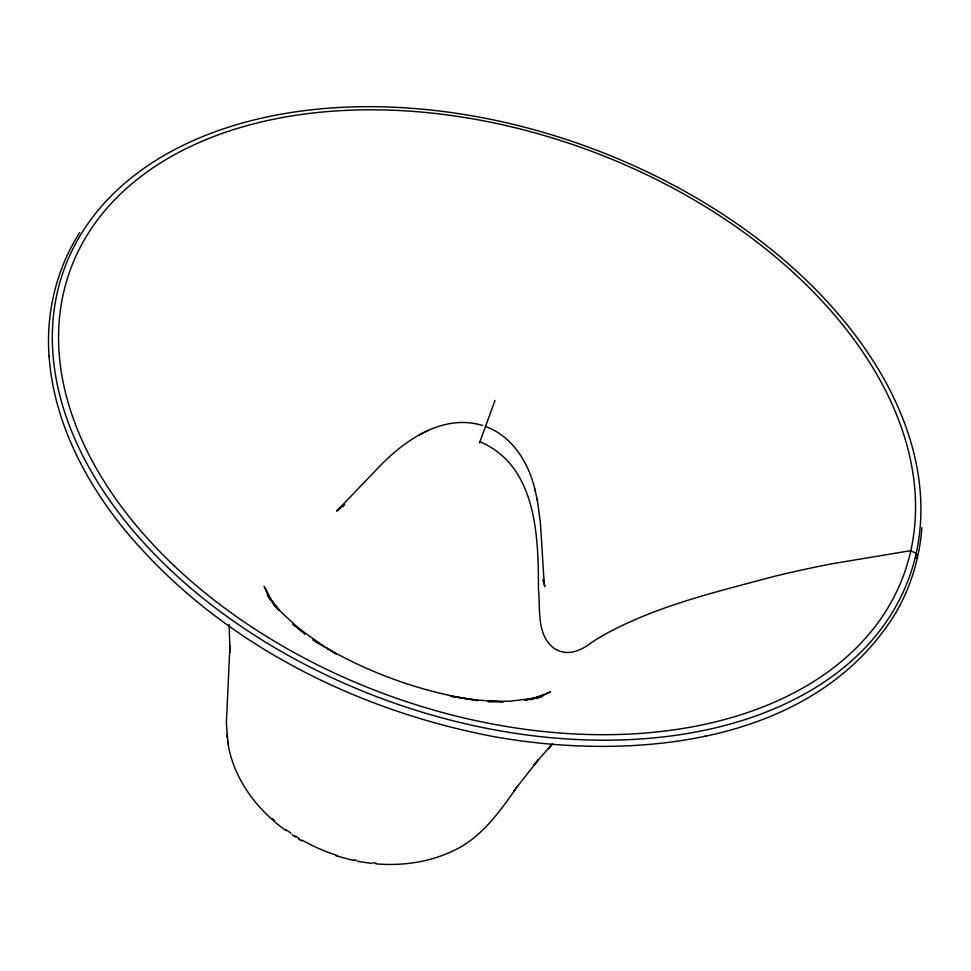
<?xml version="1.0" encoding="UTF-8"?>
<svg xmlns="http://www.w3.org/2000/svg" width="971" height="971" viewBox="0 0 971 971"><rect width="100%" height="100%" fill="white"/><g stroke="black" fill="none" stroke-linecap="round" stroke-linejoin="round"><path stroke-width="1.46" d="M921.892 527.678C919.889 554.902 912.388 581.738 899.632 605.892M479.492 442.897L495.04 400.416M49.084 356.126C53.526 419.241 83.227 478.011 122.249 526.816C214.288 639.743 351.975 709.619 493.62 736.588C632.327 761.458 815.385 745.437 896.233 612.082M896.002 612.519L899.862 605.467M79.707 232.627C56.245 269.149 45.807 313.427 49.108 356.612M552.499 743.75L534.123 764.675L538.517 759.686L513.732 791.147L517.519 786.267C499.628 811.877 480.354 839.514 450.423 852.089C427.204 862.588 401.181 865.974 375.911 863.862M551.577 744.781L547.935 748.92L551.989 744.757M340.906 507.42L337.289 510.151L343.054 505.333L336.706 511.098L378.872 467.075C404.773 440.045 443.383 413.282 482.66 425.529M916.223 558.337C920.896 553.373 909.985 549.61 905.955 551.455L832.487 563.69A1040.378 536.089 9.8 0 0 774.955 576.179C716.756 591.849 656.809 605.576 603.671 635.046A291.749 187.136 15.4 0 0 592.638 641.807C583.583 648.749 572.028 655.231 560.303 651.323A16.519 11.312 22 0 1 554.732 648.786C536.028 635.629 540.531 608.853 538.444 589.142C538.504 536.32 536.72 465.946 479.929 441.696M344.717 504.859L340.336 507.712L343.431 505.867M428.223 430.311L419.302 434.85M537.242 698.465L550.484 691.874L530.579 699.666L542.546 695.855L524.753 700.237L542.146 696.353L533.783 698.234M705.152 736.139L706.014 735.969M532.666 698.452L510.115 701.171L487.964 701.56L503.354 701.766L477.283 700.067L450.86 696.231L477.635 700.54L464.089 698.416M371.832 863.437L357.328 861.277M461.99 697.943C414.435 689.034 368.422 672.078 326.462 647.985L336.354 654.005L312.893 639.804L324.872 647.087L292.89 624.171L304.943 634.087L280.765 611.754L273.616 603.901L279.442 610.383L267.316 595.041L278.07 609.303L273.142 602.785M353.711 860.537L335.82 855.754M486.592 426.912C513.574 437.181 529.62 464.624 535.446 491.714M298.473 838.823L301.932 840.837L298.752 838.98M292.198 834.902L295.621 837.075M286.129 830.739C256.526 809.535 232.53 777.71 227.639 740.909M272.523 601.923L267.438 594.434L274.854 606.292L264.161 586.326L270.047 599.969M543.359 580.549L544.136 582.818L543.372 580.294M543.226 579.99L544.804 586.618L543.505 579.202L544.173 583.462L540.459 523.515L537.449 500.83L534.851 489.056M536.817 497.965L537.449 500.83M229.132 624.304L230.03 652.548L229.945 645.909L226.364 723.092L228.027 743.822M226.862 734.938L227.25 737.887M375.886 863.049A142.118 112.053 20.1 0 1 372.913 862.782M356.539 860.379A142.118 112.053 20.1 0 1 353.578 859.772M337.568 855.56A142.118 112.053 20.1 0 1 302.539 840.34M298.631 838.046A142.118 112.053 20.1 0 1 294.796 835.667M291.033 833.191A142.118 112.053 20.1 0 1 286.154 829.756M274.635 820.544A142.118 112.053 20.1 0 1 272.463 818.602M170.095 569.601A449.731 294.419 20.1 0 0 902.411 593.718A449.731 294.419 20.1 0 0 387.344 106.98A449.731 294.419 20.1 0 0 170.095 569.601M174.149 565.79A443.747 290.402 20.1 0 0 897.034 590.829A443.747 290.402 20.1 0 0 389.966 110.124A443.747 290.402 20.1 0 0 174.149 565.79"/></g></svg>
